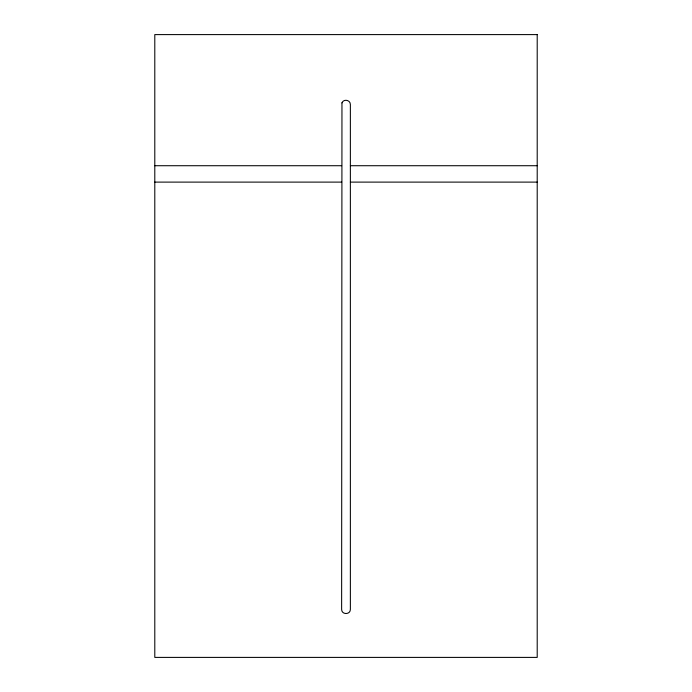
<?xml version="1.0" encoding="UTF-8"?>
<svg xmlns="http://www.w3.org/2000/svg" width="692" height="692" viewBox="0 0 692 692"><rect width="100%" height="100%" fill="white"/><g stroke="black" fill="none" stroke-linecap="round" stroke-linejoin="round"><path stroke-width="1.04" d="M154.792 165.717L341.632 165.717M350.368 165.717L537.208 165.717M154.792 182.108L341.632 182.108M350.368 182.108L537.208 182.108M341.96 102.857L341.632 609.323C341.493 614.911 350.507 614.911 350.368 609.323L350.368 104.527C350.507 99.951 343.587 98.575 341.96 102.857M537.208 34.6L154.792 34.6L154.792 657.4L537.208 657.4L537.208 34.6"/></g></svg>
